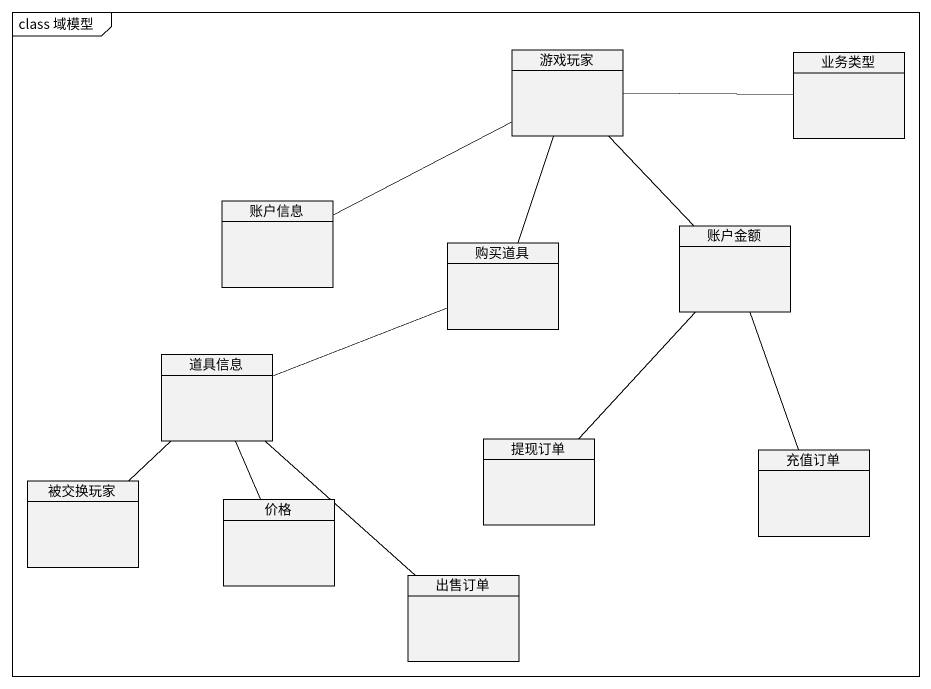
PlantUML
@startuml
mainframe class 域模型
hide circle
hide empty members
class 游戏玩家
class 业务类型
class 账户信息
class 购买道具
class 账户金额
class 道具信息
class 提现订单
class 充值订单
class 被交换玩家
class 价格
class 出售订单
游戏玩家 -left- 账户信息
游戏玩家 -- 购买道具
游戏玩家 -- 账户金额
业务类型 -left- 游戏玩家
购买道具 -left- 道具信息
账户金额 -- 提现订单
道具信息 -- 被交换玩家
道具信息 -- 价格
道具信息 -- 出售订单
充值订单 -up- 账户金额
@enduml
